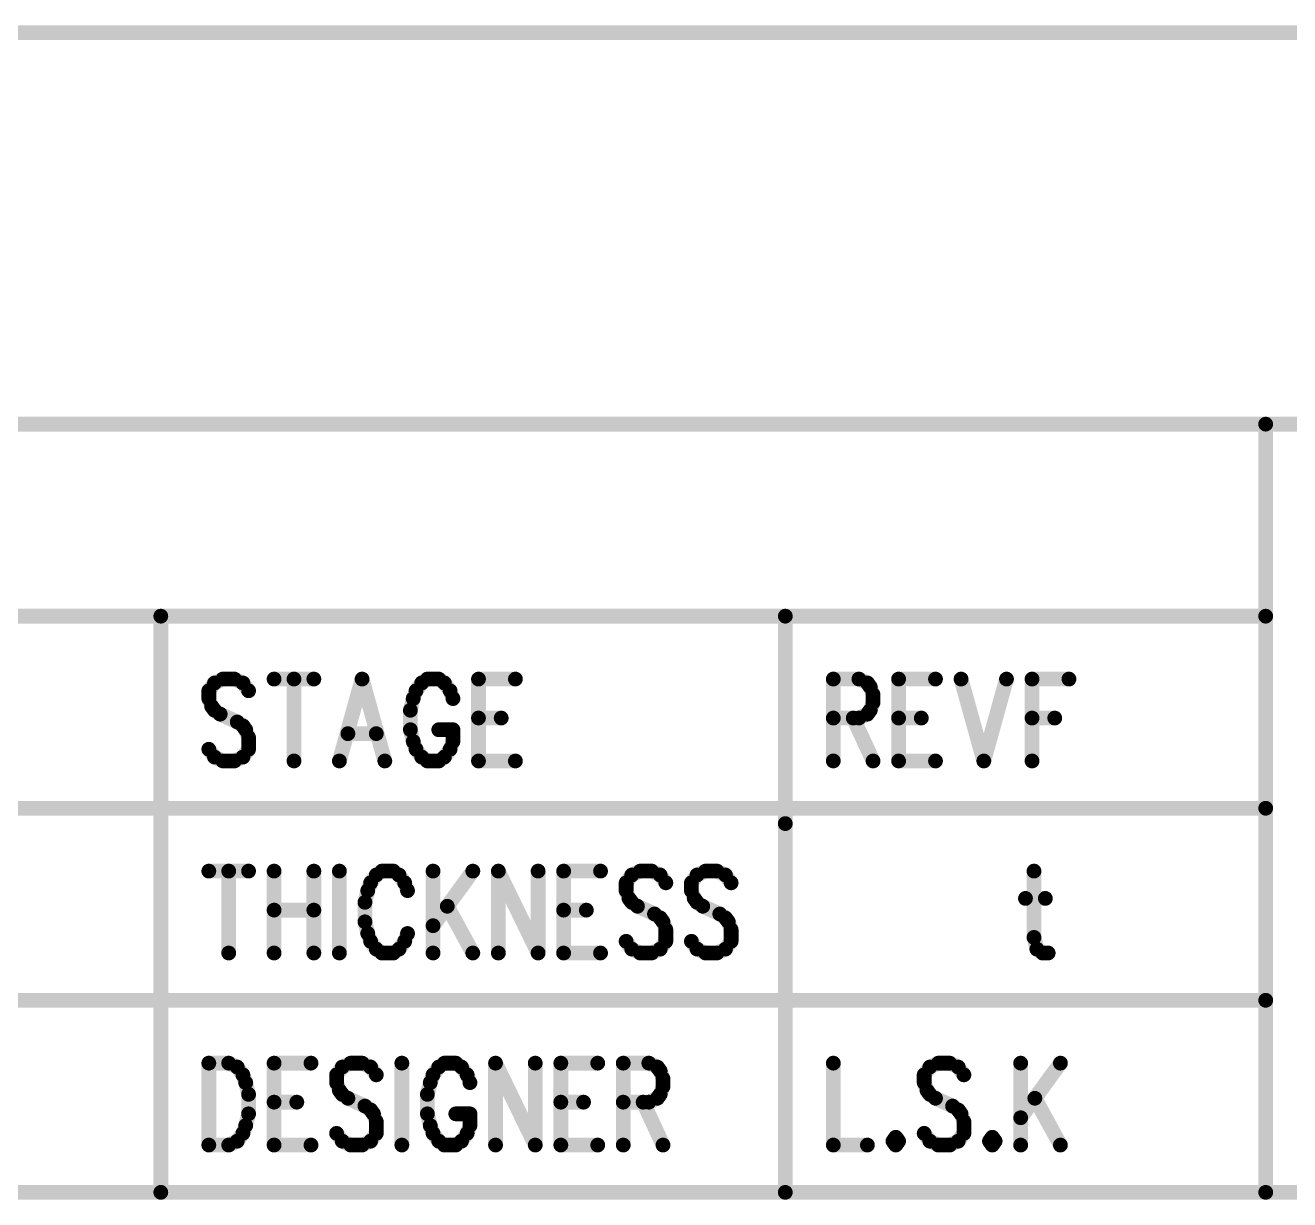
# Model space of a CAD drawing. Extents: x 100 to 147.9, y 92.1 to 144.1.
# Drawn here: x 112.08 to 120.64, y 92.1 to 100.05 of the extents above; entities that cross this region are included whole.
import ezdxf

# ---------------------------------------------------------------- set-up
doc = ezdxf.new("R2010")
doc.units = 0
doc.layers.get('0').update_dxf_attribs({"linetype": 'CONTINUOUS'})
doc.layers.add('MASK-TOP_PHO', color=10, linetype='CONTINUOUS')
doc.layers.add('SILK-TOP_PHO', color=9, linetype='CONTINUOUS')

# ---------------------------------------------------------------- blocks, each defined once
blk = doc.blocks.new('ROUND_1')
at = {"const_width": 0.050038}
blk.add_lwpolyline([(-0.025018, 0, 1), (0.025018, 0, 1)], format="xyb", close=True, dxfattribs=at)

msp = doc.modelspace()

# ---------------------------------------------------------------- linework, layer by layer
at = {"layer": 'MASK-TOP_PHO', "const_width": 0.100076}
for points in [[(100.000054, 100.000054), (143.999966, 100.000054)], [(127.625094, 97.350072), (100.32492, 97.350072)], [(120.474994, 97.350072), (120.474994, 92.14993)], [(120.474994, 96.0501), (100.000054, 96.0501)], [(113.000028, 96.0501), (113.000028, 92.14993)], [(117.225064, 96.0501), (117.225064, 94.645988)], [(113.363502, 95.59798), (113.324894, 95.545148)], [(113.420906, 95.624396), (113.363502, 95.59798)], [(113.497868, 95.624396), (113.420906, 95.624396)], [(113.555526, 95.59798), (113.497868, 95.624396)], [(113.59388, 95.545148), (113.555526, 95.59798)], [(113.7666, 95.624396), (114.035586, 95.624396)], [(113.90122, 95.624396), (113.90122, 95.069914)], [(114.361976, 95.624396), (114.208306, 95.069914)], [(114.361976, 95.624396), (114.515646, 95.069914)], [(114.765328, 95.59798), (114.726974, 95.545148)], [(114.803682, 95.624396), (114.765328, 95.59798)], [(114.880644, 95.624396), (114.803682, 95.624396)], [(114.918998, 95.59798), (114.880644, 95.624396)], [(114.957352, 95.545148), (114.918998, 95.59798)], [(115.149376, 95.624396), (115.149376, 95.069914)], [(115.149376, 95.624396), (115.399058, 95.624396)], [(117.54993, 95.624396), (117.54993, 95.069914)], [(117.54993, 95.624396), (117.722904, 95.624396)], [(117.722904, 95.624396), (117.780562, 95.59798)], [(117.780562, 95.59798), (117.799612, 95.571564)], [(117.991636, 95.624396), (117.991636, 95.069914)], [(117.991636, 95.624396), (118.241318, 95.624396)], [(118.414292, 95.624396), (118.567962, 95.069914)], [(118.721378, 95.624396), (118.567962, 95.069914)], [(118.894352, 95.624396), (118.894352, 95.069914)], [(118.894352, 95.624396), (119.144034, 95.624396)], [(113.324894, 95.545148), (113.324894, 95.492316)], [(114.726974, 95.545148), (114.70767, 95.492316)], [(114.976656, 95.492316), (114.957352, 95.545148)], [(117.799612, 95.571564), (117.818916, 95.518732)], [(117.818916, 95.518732), (117.818916, 95.4659)], [(113.324894, 95.492316), (113.344198, 95.439484)], [(113.344198, 95.439484), (113.363502, 95.413322)], [(114.70767, 95.492316), (114.68862, 95.413322)], [(117.818916, 95.4659), (117.799612, 95.413322)], [(113.363502, 95.413322), (113.401856, 95.386906)], [(113.401856, 95.386906), (113.517172, 95.334074)], [(113.517172, 95.334074), (113.555526, 95.307658)], [(114.68862, 95.413322), (114.68862, 95.281242)], [(115.149376, 95.36049), (115.303046, 95.36049)], [(117.722904, 95.36049), (117.54993, 95.36049)], [(117.68455, 95.36049), (117.818916, 95.069914)], [(117.780562, 95.386906), (117.722904, 95.36049)], [(117.799612, 95.413322), (117.780562, 95.386906)], [(117.991636, 95.36049), (118.145306, 95.36049)], [(118.894352, 95.36049), (119.048022, 95.36049)], [(113.555526, 95.307658), (113.574576, 95.281242)], [(113.574576, 95.281242), (113.59388, 95.22841)], [(114.265964, 95.254826), (114.457988, 95.254826)], [(114.68862, 95.281242), (114.70767, 95.201994)], [(114.880644, 95.281242), (114.976656, 95.281242)], [(114.976656, 95.201994), (114.976656, 95.281242)], [(113.59388, 95.22841), (113.59388, 95.149162)], [(114.70767, 95.201994), (114.726974, 95.149162)], [(114.957352, 95.149162), (114.976656, 95.201994)], [(113.363502, 95.09633), (113.324894, 95.149162)], [(113.420906, 95.069914), (113.363502, 95.09633)], [(113.555526, 95.09633), (113.497868, 95.069914)], [(113.59388, 95.149162), (113.555526, 95.09633)], [(114.726974, 95.149162), (114.765328, 95.09633)], [(114.765328, 95.09633), (114.803682, 95.069914)], [(114.880644, 95.069914), (114.918998, 95.09633)], [(114.918998, 95.09633), (114.957352, 95.149162)], [(113.497868, 95.069914), (113.420906, 95.069914)], [(114.803682, 95.069914), (114.880644, 95.069914)], [(115.149376, 95.069914), (115.399058, 95.069914)], [(117.991636, 95.069914), (118.241318, 95.069914)], [(120.474994, 94.749874), (100.000054, 94.749874)], [(117.225064, 94.645988), (117.225064, 92.14993)], [(113.324894, 94.324424), (113.59388, 94.324424)], [(113.459514, 94.324424), (113.459514, 93.769942)], [(113.7666, 94.324424), (113.7666, 93.769942)], [(114.035586, 94.324424), (114.035586, 93.769942)], [(114.208306, 94.324424), (114.208306, 93.769942)], [(114.496596, 94.324424), (114.457988, 94.298008)], [(114.573304, 94.324424), (114.496596, 94.324424)], [(114.611658, 94.298008), (114.573304, 94.324424)], [(114.842036, 94.324424), (114.842036, 93.769942)], [(115.111022, 94.324424), (114.842036, 93.954854)], [(115.283742, 94.324424), (115.283742, 93.769942)], [(115.283742, 94.324424), (115.552728, 93.769942)], [(115.552728, 94.324424), (115.552728, 93.769942)], [(115.725448, 94.324424), (115.725448, 93.769942)], [(115.725448, 94.324424), (115.97513, 94.324424)], [(116.244116, 94.324424), (116.186458, 94.298008)], [(116.320824, 94.324424), (116.244116, 94.324424)], [(116.378482, 94.298008), (116.320824, 94.324424)], [(116.685822, 94.324424), (116.628164, 94.298008)], [(116.76253, 94.324424), (116.685822, 94.324424)], [(116.820188, 94.298008), (116.76253, 94.324424)], [(118.90756, 94.324424), (118.90756, 93.875606)], [(114.419634, 94.245176), (114.40033, 94.192344)], [(114.457988, 94.298008), (114.419634, 94.245176)], [(114.650012, 94.245176), (114.611658, 94.298008)], [(114.669316, 94.192344), (114.650012, 94.245176)], [(116.186458, 94.298008), (116.148104, 94.245176)], [(116.148104, 94.245176), (116.148104, 94.192344)], [(116.416836, 94.245176), (116.378482, 94.298008)], [(116.628164, 94.298008), (116.58981, 94.245176)], [(116.58981, 94.245176), (116.58981, 94.192344)], [(116.858542, 94.245176), (116.820188, 94.298008)], [(114.40033, 94.192344), (114.38128, 94.113096)], [(116.148104, 94.192344), (116.167154, 94.139512)], [(116.167154, 94.139512), (116.186458, 94.113096)], [(116.58981, 94.192344), (116.60886, 94.139512)], [(116.60886, 94.139512), (116.628164, 94.113096)], [(118.849902, 94.139512), (118.984522, 94.139512)], [(113.7666, 94.060264), (114.035586, 94.060264)], [(114.38128, 94.113096), (114.38128, 93.98127)], [(114.938302, 94.08668), (115.111022, 93.769942)], [(115.725448, 94.060264), (115.879118, 94.060264)], [(116.186458, 94.113096), (116.224812, 94.08668)], [(116.224812, 94.08668), (116.340128, 94.034102)], [(116.628164, 94.113096), (116.666518, 94.08668)], [(116.666518, 94.08668), (116.781834, 94.034102)], [(114.38128, 93.98127), (114.40033, 93.902022)], [(116.340128, 94.034102), (116.378482, 94.007686)], [(116.378482, 94.007686), (116.397786, 93.98127)], [(116.397786, 93.98127), (116.416836, 93.928438)], [(116.781834, 94.034102), (116.820188, 94.007686)], [(116.820188, 94.007686), (116.839492, 93.98127)], [(116.839492, 93.98127), (116.858542, 93.928438)], [(114.40033, 93.902022), (114.419634, 93.84919)], [(114.650012, 93.84919), (114.669316, 93.902022)], [(116.416836, 93.928438), (116.416836, 93.84919)], [(116.858542, 93.928438), (116.858542, 93.84919)], [(118.90756, 93.875606), (118.926864, 93.796358)], [(114.419634, 93.84919), (114.457988, 93.796358)], [(114.457988, 93.796358), (114.496596, 93.769942)], [(114.573304, 93.769942), (114.611658, 93.796358)], [(114.611658, 93.796358), (114.650012, 93.84919)], [(116.186458, 93.796358), (116.148104, 93.84919)], [(116.244116, 93.769942), (116.186458, 93.796358)], [(116.378482, 93.796358), (116.320824, 93.769942)], [(116.416836, 93.84919), (116.378482, 93.796358)], [(116.628164, 93.796358), (116.58981, 93.84919)], [(116.685822, 93.769942), (116.628164, 93.796358)], [(116.820188, 93.796358), (116.76253, 93.769942)], [(116.858542, 93.84919), (116.820188, 93.796358)], [(118.926864, 93.796358), (118.965218, 93.769942)], [(114.496596, 93.769942), (114.573304, 93.769942)], [(115.725448, 93.769942), (115.97513, 93.769942)], [(116.320824, 93.769942), (116.244116, 93.769942)], [(116.76253, 93.769942), (116.685822, 93.769942)], [(118.965218, 93.769942), (119.003572, 93.769942)], [(120.474994, 93.449902), (100.000054, 93.449902)], [(113.324894, 93.024452), (113.324894, 92.46997)], [(113.324894, 93.024452), (113.459514, 93.024452)], [(113.459514, 93.024452), (113.517172, 92.998036)], [(113.7666, 93.024452), (113.7666, 92.46997)], [(113.7666, 93.024452), (114.016282, 93.024452)], [(114.285268, 93.024452), (114.22761, 92.998036)], [(114.361976, 93.024452), (114.285268, 93.024452)], [(114.419634, 92.998036), (114.361976, 93.024452)], [(114.630962, 93.024452), (114.630962, 92.46997)], [(114.918998, 93.024452), (114.880644, 92.998036)], [(114.995706, 93.024452), (114.918998, 93.024452)], [(115.034314, 92.998036), (114.995706, 93.024452)], [(115.264692, 93.024452), (115.264692, 92.46997)], [(115.264692, 93.024452), (115.533424, 92.46997)], [(115.533424, 93.024452), (115.533424, 92.46997)], [(115.706398, 93.024452), (115.706398, 92.46997)], [(115.706398, 93.024452), (115.95608, 93.024452)], [(116.1288, 93.024452), (116.1288, 92.46997)], [(116.1288, 93.024452), (116.301774, 93.024452)], [(116.301774, 93.024452), (116.359432, 92.998036)], [(117.54993, 93.024452), (117.54993, 92.46997)], [(118.260622, 93.024452), (118.202964, 92.998036)], [(118.33733, 93.024452), (118.260622, 93.024452)], [(118.394988, 92.998036), (118.33733, 93.024452)], [(118.81739, 93.024452), (118.81739, 92.46997)], [(119.086376, 93.024452), (118.81739, 92.654882)], [(113.517172, 92.998036), (113.555526, 92.945204)], [(113.555526, 92.945204), (113.574576, 92.892372)], [(114.22761, 92.998036), (114.189256, 92.945204)], [(114.189256, 92.945204), (114.189256, 92.892372)], [(114.457988, 92.945204), (114.419634, 92.998036)], [(114.842036, 92.945204), (114.822986, 92.892372)], [(114.880644, 92.998036), (114.842036, 92.945204)], [(115.072668, 92.945204), (115.034314, 92.998036)], [(115.091718, 92.892372), (115.072668, 92.945204)], [(116.359432, 92.998036), (116.378482, 92.97162)], [(116.378482, 92.97162), (116.397786, 92.918788)], [(118.202964, 92.998036), (118.16461, 92.945204)], [(118.16461, 92.945204), (118.16461, 92.892372)], [(118.433342, 92.945204), (118.394988, 92.998036)], [(113.574576, 92.892372), (113.59388, 92.813124)], [(114.189256, 92.892372), (114.208306, 92.83954)], [(114.822986, 92.892372), (114.803682, 92.813124)], [(116.397786, 92.865956), (116.378482, 92.813124)], [(116.397786, 92.918788), (116.397786, 92.865956)], [(118.16461, 92.892372), (118.18366, 92.83954)], [(113.59388, 92.813124), (113.59388, 92.681298)], [(114.208306, 92.83954), (114.22761, 92.813124)], [(114.22761, 92.813124), (114.265964, 92.786708)], [(114.265964, 92.786708), (114.38128, 92.733876)], [(114.803682, 92.813124), (114.803682, 92.681298)], [(116.359432, 92.786708), (116.301774, 92.760292)], [(116.378482, 92.813124), (116.359432, 92.786708)], [(118.18366, 92.83954), (118.202964, 92.813124)], [(118.202964, 92.813124), (118.241318, 92.786708)], [(118.241318, 92.786708), (118.356634, 92.733876)], [(118.913402, 92.786708), (119.086376, 92.46997)], [(113.59388, 92.681298), (113.574576, 92.60205)], [(113.7666, 92.760292), (113.92027, 92.760292)], [(114.38128, 92.733876), (114.419634, 92.70746)], [(114.419634, 92.70746), (114.438938, 92.681298)], [(114.438938, 92.681298), (114.457988, 92.628466)], [(114.803682, 92.681298), (114.822986, 92.60205)], [(114.995706, 92.681298), (115.091718, 92.681298)], [(115.091718, 92.60205), (115.091718, 92.681298)], [(115.706398, 92.760292), (115.860068, 92.760292)], [(116.301774, 92.760292), (116.1288, 92.760292)], [(116.26342, 92.760292), (116.397786, 92.46997)], [(118.356634, 92.733876), (118.394988, 92.70746)], [(118.394988, 92.70746), (118.414292, 92.681298)], [(118.414292, 92.681298), (118.433342, 92.628466)], [(113.574576, 92.60205), (113.555526, 92.549218)], [(114.457988, 92.628466), (114.457988, 92.549218)], [(114.822986, 92.60205), (114.842036, 92.549218)], [(115.072668, 92.549218), (115.091718, 92.60205)], [(118.433342, 92.628466), (118.433342, 92.549218)], [(113.555526, 92.549218), (113.517172, 92.496386)], [(114.22761, 92.496386), (114.189256, 92.549218)], [(114.457988, 92.549218), (114.419634, 92.496386)], [(114.842036, 92.549218), (114.880644, 92.496386)], [(115.034314, 92.496386), (115.072668, 92.549218)], [(117.972586, 92.522802), (117.953282, 92.496386)], [(117.991636, 92.496386), (117.972586, 92.522802)], [(118.202964, 92.496386), (118.16461, 92.549218)], [(118.433342, 92.549218), (118.394988, 92.496386)], [(118.625366, 92.522802), (118.606316, 92.496386)], [(118.64467, 92.496386), (118.625366, 92.522802)], [(113.459514, 92.46997), (113.324894, 92.46997)], [(113.517172, 92.496386), (113.459514, 92.46997)], [(113.7666, 92.46997), (114.016282, 92.46997)], [(114.285268, 92.46997), (114.22761, 92.496386)], [(114.361976, 92.46997), (114.285268, 92.46997)], [(114.419634, 92.496386), (114.361976, 92.46997)], [(114.880644, 92.496386), (114.918998, 92.46997)], [(114.918998, 92.46997), (114.995706, 92.46997)], [(114.995706, 92.46997), (115.034314, 92.496386)], [(115.706398, 92.46997), (115.95608, 92.46997)], [(117.54993, 92.46997), (117.780562, 92.46997)], [(117.953282, 92.496386), (117.972586, 92.46997)], [(117.972586, 92.46997), (117.991636, 92.496386)], [(118.260622, 92.46997), (118.202964, 92.496386)], [(118.33733, 92.46997), (118.260622, 92.46997)], [(118.394988, 92.496386), (118.33733, 92.46997)], [(118.606316, 92.496386), (118.625366, 92.46997)], [(118.625366, 92.46997), (118.64467, 92.496386)], [(100.32492, 92.14993), (127.625094, 92.14993)]]:
    msp.add_lwpolyline(points, dxfattribs=at)
at = {"layer": 'SILK-TOP_PHO', "const_width": 0.100076}
for points in [[(100.000054, 100.000054), (143.999966, 100.000054)], [(127.625094, 97.350072), (100.32492, 97.350072)], [(120.474994, 97.350072), (120.474994, 92.14993)], [(120.474994, 96.0501), (100.000054, 96.0501)], [(113.000028, 96.0501), (113.000028, 92.14993)], [(117.225064, 96.0501), (117.225064, 94.645988)], [(113.363502, 95.59798), (113.324894, 95.545148)], [(113.420906, 95.624396), (113.363502, 95.59798)], [(113.497868, 95.624396), (113.420906, 95.624396)], [(113.555526, 95.59798), (113.497868, 95.624396)], [(113.59388, 95.545148), (113.555526, 95.59798)], [(113.7666, 95.624396), (114.035586, 95.624396)], [(113.90122, 95.624396), (113.90122, 95.069914)], [(114.361976, 95.624396), (114.208306, 95.069914)], [(114.361976, 95.624396), (114.515646, 95.069914)], [(114.765328, 95.59798), (114.726974, 95.545148)], [(114.803682, 95.624396), (114.765328, 95.59798)], [(114.880644, 95.624396), (114.803682, 95.624396)], [(114.918998, 95.59798), (114.880644, 95.624396)], [(114.957352, 95.545148), (114.918998, 95.59798)], [(115.149376, 95.624396), (115.149376, 95.069914)], [(115.149376, 95.624396), (115.399058, 95.624396)], [(117.54993, 95.624396), (117.54993, 95.069914)], [(117.54993, 95.624396), (117.722904, 95.624396)], [(117.722904, 95.624396), (117.780562, 95.59798)], [(117.780562, 95.59798), (117.799612, 95.571564)], [(117.991636, 95.624396), (117.991636, 95.069914)], [(117.991636, 95.624396), (118.241318, 95.624396)], [(118.414292, 95.624396), (118.567962, 95.069914)], [(118.721378, 95.624396), (118.567962, 95.069914)], [(118.894352, 95.624396), (118.894352, 95.069914)], [(118.894352, 95.624396), (119.144034, 95.624396)], [(113.324894, 95.545148), (113.324894, 95.492316)], [(114.726974, 95.545148), (114.70767, 95.492316)], [(114.976656, 95.492316), (114.957352, 95.545148)], [(117.799612, 95.571564), (117.818916, 95.518732)], [(117.818916, 95.518732), (117.818916, 95.4659)], [(113.324894, 95.492316), (113.344198, 95.439484)], [(113.344198, 95.439484), (113.363502, 95.413322)], [(114.70767, 95.492316), (114.68862, 95.413322)], [(117.818916, 95.4659), (117.799612, 95.413322)], [(113.363502, 95.413322), (113.401856, 95.386906)], [(113.401856, 95.386906), (113.517172, 95.334074)], [(113.517172, 95.334074), (113.555526, 95.307658)], [(114.68862, 95.413322), (114.68862, 95.281242)], [(115.149376, 95.36049), (115.303046, 95.36049)], [(117.722904, 95.36049), (117.54993, 95.36049)], [(117.68455, 95.36049), (117.818916, 95.069914)], [(117.780562, 95.386906), (117.722904, 95.36049)], [(117.799612, 95.413322), (117.780562, 95.386906)], [(117.991636, 95.36049), (118.145306, 95.36049)], [(118.894352, 95.36049), (119.048022, 95.36049)], [(113.555526, 95.307658), (113.574576, 95.281242)], [(113.574576, 95.281242), (113.59388, 95.22841)], [(114.265964, 95.254826), (114.457988, 95.254826)], [(114.68862, 95.281242), (114.70767, 95.201994)], [(114.880644, 95.281242), (114.976656, 95.281242)], [(114.976656, 95.201994), (114.976656, 95.281242)], [(113.59388, 95.22841), (113.59388, 95.149162)], [(114.70767, 95.201994), (114.726974, 95.149162)], [(114.957352, 95.149162), (114.976656, 95.201994)], [(113.363502, 95.09633), (113.324894, 95.149162)], [(113.420906, 95.069914), (113.363502, 95.09633)], [(113.555526, 95.09633), (113.497868, 95.069914)], [(113.59388, 95.149162), (113.555526, 95.09633)], [(114.726974, 95.149162), (114.765328, 95.09633)], [(114.765328, 95.09633), (114.803682, 95.069914)], [(114.880644, 95.069914), (114.918998, 95.09633)], [(114.918998, 95.09633), (114.957352, 95.149162)], [(113.497868, 95.069914), (113.420906, 95.069914)], [(114.803682, 95.069914), (114.880644, 95.069914)], [(115.149376, 95.069914), (115.399058, 95.069914)], [(117.991636, 95.069914), (118.241318, 95.069914)], [(120.474994, 94.749874), (100.000054, 94.749874)], [(117.225064, 94.645988), (117.225064, 92.14993)], [(113.324894, 94.324424), (113.59388, 94.324424)], [(113.459514, 94.324424), (113.459514, 93.769942)], [(113.7666, 94.324424), (113.7666, 93.769942)], [(114.035586, 94.324424), (114.035586, 93.769942)], [(114.208306, 94.324424), (114.208306, 93.769942)], [(114.496596, 94.324424), (114.457988, 94.298008)], [(114.573304, 94.324424), (114.496596, 94.324424)], [(114.611658, 94.298008), (114.573304, 94.324424)], [(114.842036, 94.324424), (114.842036, 93.769942)], [(115.111022, 94.324424), (114.842036, 93.954854)], [(115.283742, 94.324424), (115.283742, 93.769942)], [(115.283742, 94.324424), (115.552728, 93.769942)], [(115.552728, 94.324424), (115.552728, 93.769942)], [(115.725448, 94.324424), (115.725448, 93.769942)], [(115.725448, 94.324424), (115.97513, 94.324424)], [(116.244116, 94.324424), (116.186458, 94.298008)], [(116.320824, 94.324424), (116.244116, 94.324424)], [(116.378482, 94.298008), (116.320824, 94.324424)], [(116.685822, 94.324424), (116.628164, 94.298008)], [(116.76253, 94.324424), (116.685822, 94.324424)], [(116.820188, 94.298008), (116.76253, 94.324424)], [(118.90756, 94.324424), (118.90756, 93.875606)], [(114.419634, 94.245176), (114.40033, 94.192344)], [(114.457988, 94.298008), (114.419634, 94.245176)], [(114.650012, 94.245176), (114.611658, 94.298008)], [(114.669316, 94.192344), (114.650012, 94.245176)], [(116.186458, 94.298008), (116.148104, 94.245176)], [(116.148104, 94.245176), (116.148104, 94.192344)], [(116.416836, 94.245176), (116.378482, 94.298008)], [(116.628164, 94.298008), (116.58981, 94.245176)], [(116.58981, 94.245176), (116.58981, 94.192344)], [(116.858542, 94.245176), (116.820188, 94.298008)], [(114.40033, 94.192344), (114.38128, 94.113096)], [(116.148104, 94.192344), (116.167154, 94.139512)], [(116.167154, 94.139512), (116.186458, 94.113096)], [(116.58981, 94.192344), (116.60886, 94.139512)], [(116.60886, 94.139512), (116.628164, 94.113096)], [(118.849902, 94.139512), (118.984522, 94.139512)], [(113.7666, 94.060264), (114.035586, 94.060264)], [(114.38128, 94.113096), (114.38128, 93.98127)], [(114.938302, 94.08668), (115.111022, 93.769942)], [(115.725448, 94.060264), (115.879118, 94.060264)], [(116.186458, 94.113096), (116.224812, 94.08668)], [(116.224812, 94.08668), (116.340128, 94.034102)], [(116.628164, 94.113096), (116.666518, 94.08668)], [(116.666518, 94.08668), (116.781834, 94.034102)], [(114.38128, 93.98127), (114.40033, 93.902022)], [(116.340128, 94.034102), (116.378482, 94.007686)], [(116.378482, 94.007686), (116.397786, 93.98127)], [(116.397786, 93.98127), (116.416836, 93.928438)], [(116.781834, 94.034102), (116.820188, 94.007686)], [(116.820188, 94.007686), (116.839492, 93.98127)], [(116.839492, 93.98127), (116.858542, 93.928438)], [(114.40033, 93.902022), (114.419634, 93.84919)], [(114.650012, 93.84919), (114.669316, 93.902022)], [(116.416836, 93.928438), (116.416836, 93.84919)], [(116.858542, 93.928438), (116.858542, 93.84919)], [(118.90756, 93.875606), (118.926864, 93.796358)], [(114.419634, 93.84919), (114.457988, 93.796358)], [(114.457988, 93.796358), (114.496596, 93.769942)], [(114.573304, 93.769942), (114.611658, 93.796358)], [(114.611658, 93.796358), (114.650012, 93.84919)], [(116.186458, 93.796358), (116.148104, 93.84919)], [(116.244116, 93.769942), (116.186458, 93.796358)], [(116.378482, 93.796358), (116.320824, 93.769942)], [(116.416836, 93.84919), (116.378482, 93.796358)], [(116.628164, 93.796358), (116.58981, 93.84919)], [(116.685822, 93.769942), (116.628164, 93.796358)], [(116.820188, 93.796358), (116.76253, 93.769942)], [(116.858542, 93.84919), (116.820188, 93.796358)], [(118.926864, 93.796358), (118.965218, 93.769942)], [(114.496596, 93.769942), (114.573304, 93.769942)], [(115.725448, 93.769942), (115.97513, 93.769942)], [(116.320824, 93.769942), (116.244116, 93.769942)], [(116.76253, 93.769942), (116.685822, 93.769942)], [(118.965218, 93.769942), (119.003572, 93.769942)], [(120.474994, 93.449902), (100.000054, 93.449902)], [(113.324894, 93.024452), (113.324894, 92.46997)], [(113.324894, 93.024452), (113.459514, 93.024452)], [(113.459514, 93.024452), (113.517172, 92.998036)], [(113.7666, 93.024452), (113.7666, 92.46997)], [(113.7666, 93.024452), (114.016282, 93.024452)], [(114.285268, 93.024452), (114.22761, 92.998036)], [(114.361976, 93.024452), (114.285268, 93.024452)], [(114.419634, 92.998036), (114.361976, 93.024452)], [(114.630962, 93.024452), (114.630962, 92.46997)], [(114.918998, 93.024452), (114.880644, 92.998036)], [(114.995706, 93.024452), (114.918998, 93.024452)], [(115.034314, 92.998036), (114.995706, 93.024452)], [(115.264692, 93.024452), (115.264692, 92.46997)], [(115.264692, 93.024452), (115.533424, 92.46997)], [(115.533424, 93.024452), (115.533424, 92.46997)], [(115.706398, 93.024452), (115.706398, 92.46997)], [(115.706398, 93.024452), (115.95608, 93.024452)], [(116.1288, 93.024452), (116.1288, 92.46997)], [(116.1288, 93.024452), (116.301774, 93.024452)], [(116.301774, 93.024452), (116.359432, 92.998036)], [(117.54993, 93.024452), (117.54993, 92.46997)], [(118.260622, 93.024452), (118.202964, 92.998036)], [(118.33733, 93.024452), (118.260622, 93.024452)], [(118.394988, 92.998036), (118.33733, 93.024452)], [(118.81739, 93.024452), (118.81739, 92.46997)], [(119.086376, 93.024452), (118.81739, 92.654882)], [(113.517172, 92.998036), (113.555526, 92.945204)], [(113.555526, 92.945204), (113.574576, 92.892372)], [(114.22761, 92.998036), (114.189256, 92.945204)], [(114.189256, 92.945204), (114.189256, 92.892372)], [(114.457988, 92.945204), (114.419634, 92.998036)], [(114.842036, 92.945204), (114.822986, 92.892372)], [(114.880644, 92.998036), (114.842036, 92.945204)], [(115.072668, 92.945204), (115.034314, 92.998036)], [(115.091718, 92.892372), (115.072668, 92.945204)], [(116.359432, 92.998036), (116.378482, 92.97162)], [(116.378482, 92.97162), (116.397786, 92.918788)], [(118.202964, 92.998036), (118.16461, 92.945204)], [(118.16461, 92.945204), (118.16461, 92.892372)], [(118.433342, 92.945204), (118.394988, 92.998036)], [(113.574576, 92.892372), (113.59388, 92.813124)], [(114.189256, 92.892372), (114.208306, 92.83954)], [(114.822986, 92.892372), (114.803682, 92.813124)], [(116.397786, 92.865956), (116.378482, 92.813124)], [(116.397786, 92.918788), (116.397786, 92.865956)], [(118.16461, 92.892372), (118.18366, 92.83954)], [(113.59388, 92.813124), (113.59388, 92.681298)], [(114.208306, 92.83954), (114.22761, 92.813124)], [(114.22761, 92.813124), (114.265964, 92.786708)], [(114.265964, 92.786708), (114.38128, 92.733876)], [(114.803682, 92.813124), (114.803682, 92.681298)], [(116.359432, 92.786708), (116.301774, 92.760292)], [(116.378482, 92.813124), (116.359432, 92.786708)], [(118.18366, 92.83954), (118.202964, 92.813124)], [(118.202964, 92.813124), (118.241318, 92.786708)], [(118.241318, 92.786708), (118.356634, 92.733876)], [(118.913402, 92.786708), (119.086376, 92.46997)], [(113.59388, 92.681298), (113.574576, 92.60205)], [(113.7666, 92.760292), (113.92027, 92.760292)], [(114.38128, 92.733876), (114.419634, 92.70746)], [(114.419634, 92.70746), (114.438938, 92.681298)], [(114.438938, 92.681298), (114.457988, 92.628466)], [(114.803682, 92.681298), (114.822986, 92.60205)], [(114.995706, 92.681298), (115.091718, 92.681298)], [(115.091718, 92.60205), (115.091718, 92.681298)], [(115.706398, 92.760292), (115.860068, 92.760292)], [(116.301774, 92.760292), (116.1288, 92.760292)], [(116.26342, 92.760292), (116.397786, 92.46997)], [(118.356634, 92.733876), (118.394988, 92.70746)], [(118.394988, 92.70746), (118.414292, 92.681298)], [(118.414292, 92.681298), (118.433342, 92.628466)], [(113.574576, 92.60205), (113.555526, 92.549218)], [(114.457988, 92.628466), (114.457988, 92.549218)], [(114.822986, 92.60205), (114.842036, 92.549218)], [(115.072668, 92.549218), (115.091718, 92.60205)], [(118.433342, 92.628466), (118.433342, 92.549218)], [(113.555526, 92.549218), (113.517172, 92.496386)], [(114.22761, 92.496386), (114.189256, 92.549218)], [(114.457988, 92.549218), (114.419634, 92.496386)], [(114.842036, 92.549218), (114.880644, 92.496386)], [(115.034314, 92.496386), (115.072668, 92.549218)], [(117.972586, 92.522802), (117.953282, 92.496386)], [(117.991636, 92.496386), (117.972586, 92.522802)], [(118.202964, 92.496386), (118.16461, 92.549218)], [(118.433342, 92.549218), (118.394988, 92.496386)], [(118.625366, 92.522802), (118.606316, 92.496386)], [(118.64467, 92.496386), (118.625366, 92.522802)], [(113.459514, 92.46997), (113.324894, 92.46997)], [(113.517172, 92.496386), (113.459514, 92.46997)], [(113.7666, 92.46997), (114.016282, 92.46997)], [(114.285268, 92.46997), (114.22761, 92.496386)], [(114.361976, 92.46997), (114.285268, 92.46997)], [(114.419634, 92.496386), (114.361976, 92.46997)], [(114.880644, 92.496386), (114.918998, 92.46997)], [(114.918998, 92.46997), (114.995706, 92.46997)], [(114.995706, 92.46997), (115.034314, 92.496386)], [(115.706398, 92.46997), (115.95608, 92.46997)], [(117.54993, 92.46997), (117.780562, 92.46997)], [(117.953282, 92.496386), (117.972586, 92.46997)], [(117.972586, 92.46997), (117.991636, 92.496386)], [(118.260622, 92.46997), (118.202964, 92.496386)], [(118.33733, 92.46997), (118.260622, 92.46997)], [(118.394988, 92.496386), (118.33733, 92.46997)], [(118.606316, 92.496386), (118.625366, 92.46997)], [(118.625366, 92.46997), (118.64467, 92.496386)], [(100.32492, 92.14993), (127.625094, 92.14993)]]:
    msp.add_lwpolyline(points, dxfattribs=at)

# ---------------------------------------------------------------- block references
at = {"layer": 'MASK-TOP_PHO'}
for p in [(120.474994, 97.350072), (113.000028, 96.0501), (117.225064, 96.0501), (120.474994, 96.0501), (113.363502, 95.59798), (113.420906, 95.624396), (113.497868, 95.624396), (113.555526, 95.59798), (113.7666, 95.624396), (113.90122, 95.624396), (114.035586, 95.624396), (114.361976, 95.624396), (114.361976, 95.624396), (114.765328, 95.59798), (114.803682, 95.624396), (114.880644, 95.624396), (114.918998, 95.59798), (115.149376, 95.624396), (115.149376, 95.624396), (115.399058, 95.624396), (117.54993, 95.624396), (117.54993, 95.624396), (117.722904, 95.624396), (117.780562, 95.59798), (117.991636, 95.624396), (117.991636, 95.624396), (118.241318, 95.624396), (118.414292, 95.624396), (118.721378, 95.624396), (118.894352, 95.624396), (118.894352, 95.624396), (119.144034, 95.624396), (113.324894, 95.545148), (113.59388, 95.545148), (114.726974, 95.545148), (114.957352, 95.545148), (117.799612, 95.571564), (117.818916, 95.518732), (113.324894, 95.492316), (113.344198, 95.439484), (114.70767, 95.492316), (114.976656, 95.492316), (117.818916, 95.4659), (113.363502, 95.413322), (113.401856, 95.386906), (113.517172, 95.334074), (113.517172, 95.334074), (114.68862, 95.413322), (115.149376, 95.36049), (115.303046, 95.36049), (117.54993, 95.36049), (117.68455, 95.36049), (117.722904, 95.36049), (117.780562, 95.386906), (117.799612, 95.413322), (117.991636, 95.36049), (118.145306, 95.36049), (118.894352, 95.36049), (119.048022, 95.36049), (113.555526, 95.307658), (113.574576, 95.281242), (114.265964, 95.254826), (114.457988, 95.254826), (114.68862, 95.281242), (114.880644, 95.281242), (114.976656, 95.281242), (114.976656, 95.281242), (113.59388, 95.22841), (114.70767, 95.201994), (114.976656, 95.201994), (113.324894, 95.149162), (113.363502, 95.09633), (113.555526, 95.09633), (113.59388, 95.149162), (114.726974, 95.149162), (114.765328, 95.09633), (114.918998, 95.09633), (114.957352, 95.149162), (113.420906, 95.069914), (113.497868, 95.069914), (113.90122, 95.069914), (114.208306, 95.069914), (114.515646, 95.069914), (114.803682, 95.069914), (114.880644, 95.069914), (115.149376, 95.069914), (115.149376, 95.069914), (115.399058, 95.069914), (117.54993, 95.069914), (117.818916, 95.069914), (117.991636, 95.069914), (117.991636, 95.069914), (118.241318, 95.069914), (118.567962, 95.069914), (118.567962, 95.069914), (118.894352, 95.069914), (120.474994, 94.749874), (117.225064, 94.645988), (117.225064, 94.645988), (113.324894, 94.324424), (113.459514, 94.324424), (113.59388, 94.324424), (113.7666, 94.324424), (114.035586, 94.324424), (114.208306, 94.324424), (114.496596, 94.324424), (114.573304, 94.324424), (114.842036, 94.324424), (115.111022, 94.324424), (115.283742, 94.324424), (115.283742, 94.324424), (115.552728, 94.324424), (115.725448, 94.324424), (115.725448, 94.324424), (115.97513, 94.324424), (116.244116, 94.324424), (116.320824, 94.324424), (116.685822, 94.324424), (116.76253, 94.324424), (118.90756, 94.324424), (114.419634, 94.245176), (114.457988, 94.298008), (114.611658, 94.298008), (114.650012, 94.245176), (116.148104, 94.245176), (116.186458, 94.298008), (116.378482, 94.298008), (116.416836, 94.245176), (116.58981, 94.245176), (116.628164, 94.298008), (116.820188, 94.298008), (116.858542, 94.245176), (114.40033, 94.192344), (114.669316, 94.192344), (116.148104, 94.192344), (116.167154, 94.139512), (116.58981, 94.192344), (116.60886, 94.139512), (118.849902, 94.139512), (118.984522, 94.139512), (113.7666, 94.060264), (114.035586, 94.060264), (114.38128, 94.113096), (114.938302, 94.08668), (115.725448, 94.060264), (115.879118, 94.060264), (116.186458, 94.113096), (116.224812, 94.08668), (116.628164, 94.113096), (116.666518, 94.08668), (114.38128, 93.98127), (116.340128, 94.034102), (116.378482, 94.007686), (116.397786, 93.98127), (116.781834, 94.034102), (116.820188, 94.007686), (116.839492, 93.98127), (114.40033, 93.902022), (114.669316, 93.902022), (114.842036, 93.954854), (116.416836, 93.928438), (116.858542, 93.928438), (118.90756, 93.875606), (114.419634, 93.84919), (114.457988, 93.796358), (114.611658, 93.796358), (114.650012, 93.84919), (116.148104, 93.84919), (116.186458, 93.796358), (116.378482, 93.796358), (116.416836, 93.84919), (116.58981, 93.84919), (116.628164, 93.796358), (116.820188, 93.796358), (116.858542, 93.84919), (118.926864, 93.796358), (113.459514, 93.769942), (113.7666, 93.769942), (114.035586, 93.769942), (114.208306, 93.769942), (114.496596, 93.769942), (114.573304, 93.769942), (114.842036, 93.769942), (115.111022, 93.769942), (115.283742, 93.769942), (115.552728, 93.769942), (115.552728, 93.769942), (115.725448, 93.769942), (115.725448, 93.769942), (115.97513, 93.769942), (116.244116, 93.769942), (116.320824, 93.769942), (116.685822, 93.769942), (116.76253, 93.769942), (118.965218, 93.769942), (119.003572, 93.769942), (120.474994, 93.449902), (113.324894, 93.024452), (113.324894, 93.024452), (113.459514, 93.024452), (113.7666, 93.024452), (113.7666, 93.024452), (114.016282, 93.024452), (114.285268, 93.024452), (114.361976, 93.024452), (114.630962, 93.024452), (114.918998, 93.024452), (114.995706, 93.024452), (115.264692, 93.024452), (115.264692, 93.024452), (115.533424, 93.024452), (115.706398, 93.024452), (115.706398, 93.024452), (115.95608, 93.024452), (116.1288, 93.024452), (116.1288, 93.024452), (116.301774, 93.024452), (117.54993, 93.024452), (118.260622, 93.024452), (118.33733, 93.024452), (118.81739, 93.024452), (119.086376, 93.024452), (113.517172, 92.998036), (113.517172, 92.998036), (113.555526, 92.945204), (114.189256, 92.945204), (114.22761, 92.998036), (114.419634, 92.998036), (114.457988, 92.945204), (114.842036, 92.945204), (114.880644, 92.998036), (115.034314, 92.998036), (115.072668, 92.945204), (116.359432, 92.998036), (116.378482, 92.97162), (118.16461, 92.945204), (118.202964, 92.998036), (118.394988, 92.998036), (118.433342, 92.945204), (113.574576, 92.892372), (114.189256, 92.892372), (114.822986, 92.892372), (115.091718, 92.892372), (116.397786, 92.918788), (116.397786, 92.865956), (118.16461, 92.892372), (113.59388, 92.813124), (114.208306, 92.83954), (114.22761, 92.813124), (114.265964, 92.786708), (114.803682, 92.813124), (116.359432, 92.786708), (116.378482, 92.813124), (118.18366, 92.83954), (118.202964, 92.813124), (118.241318, 92.786708), (118.913402, 92.786708), (113.59388, 92.681298), (113.7666, 92.760292), (113.92027, 92.760292), (114.38128, 92.733876), (114.419634, 92.70746), (114.438938, 92.681298), (114.803682, 92.681298), (114.995706, 92.681298), (115.091718, 92.681298), (115.091718, 92.681298), (115.706398, 92.760292), (115.860068, 92.760292), (116.1288, 92.760292), (116.26342, 92.760292), (116.301774, 92.760292), (118.356634, 92.733876), (118.394988, 92.70746), (118.414292, 92.681298), (113.574576, 92.60205), (114.457988, 92.628466), (114.822986, 92.60205), (115.091718, 92.60205), (118.433342, 92.628466), (118.81739, 92.654882), (113.555526, 92.549218), (114.189256, 92.549218), (114.457988, 92.549218), (114.842036, 92.549218), (115.072668, 92.549218), (117.972586, 92.522802), (117.972586, 92.522802), (118.16461, 92.549218), (118.433342, 92.549218), (118.625366, 92.522802), (118.625366, 92.522802), (113.324894, 92.46997), (113.324894, 92.46997), (113.459514, 92.46997), (113.517172, 92.496386), (113.517172, 92.496386), (113.7666, 92.46997), (113.7666, 92.46997), (114.016282, 92.46997), (114.22761, 92.496386), (114.285268, 92.46997), (114.361976, 92.46997), (114.419634, 92.496386), (114.630962, 92.46997), (114.880644, 92.496386), (114.918998, 92.46997), (114.995706, 92.46997), (115.034314, 92.496386), (115.264692, 92.46997), (115.533424, 92.46997), (115.533424, 92.46997), (115.706398, 92.46997), (115.706398, 92.46997), (115.95608, 92.46997), (116.1288, 92.46997), (116.397786, 92.46997), (117.54993, 92.46997), (117.780562, 92.46997), (117.953282, 92.496386), (117.972586, 92.46997), (117.991636, 92.496386), (118.202964, 92.496386), (118.260622, 92.46997), (118.33733, 92.46997), (118.394988, 92.496386), (118.606316, 92.496386), (118.625366, 92.46997), (118.64467, 92.496386), (118.81739, 92.46997), (119.086376, 92.46997), (113.000028, 92.14993), (117.225064, 92.14993), (120.474994, 92.14993)]:
    msp.add_blockref('ROUND_1', p, dxfattribs=at)
at = {"layer": 'SILK-TOP_PHO'}
for p in [(120.474994, 97.350072), (113.000028, 96.0501), (117.225064, 96.0501), (120.474994, 96.0501), (113.363502, 95.59798), (113.420906, 95.624396), (113.497868, 95.624396), (113.555526, 95.59798), (113.7666, 95.624396), (113.90122, 95.624396), (114.035586, 95.624396), (114.361976, 95.624396), (114.361976, 95.624396), (114.765328, 95.59798), (114.803682, 95.624396), (114.880644, 95.624396), (114.918998, 95.59798), (115.149376, 95.624396), (115.149376, 95.624396), (115.399058, 95.624396), (117.54993, 95.624396), (117.54993, 95.624396), (117.722904, 95.624396), (117.780562, 95.59798), (117.991636, 95.624396), (117.991636, 95.624396), (118.241318, 95.624396), (118.414292, 95.624396), (118.721378, 95.624396), (118.894352, 95.624396), (118.894352, 95.624396), (119.144034, 95.624396), (113.324894, 95.545148), (113.59388, 95.545148), (114.726974, 95.545148), (114.957352, 95.545148), (117.799612, 95.571564), (117.818916, 95.518732), (113.324894, 95.492316), (113.344198, 95.439484), (114.70767, 95.492316), (114.976656, 95.492316), (117.818916, 95.4659), (113.363502, 95.413322), (113.401856, 95.386906), (113.517172, 95.334074), (113.517172, 95.334074), (114.68862, 95.413322), (115.149376, 95.36049), (115.303046, 95.36049), (117.54993, 95.36049), (117.68455, 95.36049), (117.722904, 95.36049), (117.780562, 95.386906), (117.799612, 95.413322), (117.991636, 95.36049), (118.145306, 95.36049), (118.894352, 95.36049), (119.048022, 95.36049), (113.555526, 95.307658), (113.574576, 95.281242), (114.265964, 95.254826), (114.457988, 95.254826), (114.68862, 95.281242), (114.880644, 95.281242), (114.976656, 95.281242), (114.976656, 95.281242), (113.59388, 95.22841), (114.70767, 95.201994), (114.976656, 95.201994), (113.324894, 95.149162), (113.363502, 95.09633), (113.555526, 95.09633), (113.59388, 95.149162), (114.726974, 95.149162), (114.765328, 95.09633), (114.918998, 95.09633), (114.957352, 95.149162), (113.420906, 95.069914), (113.497868, 95.069914), (113.90122, 95.069914), (114.208306, 95.069914), (114.515646, 95.069914), (114.803682, 95.069914), (114.880644, 95.069914), (115.149376, 95.069914), (115.149376, 95.069914), (115.399058, 95.069914), (117.54993, 95.069914), (117.818916, 95.069914), (117.991636, 95.069914), (117.991636, 95.069914), (118.241318, 95.069914), (118.567962, 95.069914), (118.567962, 95.069914), (118.894352, 95.069914), (120.474994, 94.749874), (117.225064, 94.645988), (117.225064, 94.645988), (113.324894, 94.324424), (113.459514, 94.324424), (113.59388, 94.324424), (113.7666, 94.324424), (114.035586, 94.324424), (114.208306, 94.324424), (114.496596, 94.324424), (114.573304, 94.324424), (114.842036, 94.324424), (115.111022, 94.324424), (115.283742, 94.324424), (115.283742, 94.324424), (115.552728, 94.324424), (115.725448, 94.324424), (115.725448, 94.324424), (115.97513, 94.324424), (116.244116, 94.324424), (116.320824, 94.324424), (116.685822, 94.324424), (116.76253, 94.324424), (118.90756, 94.324424), (114.419634, 94.245176), (114.457988, 94.298008), (114.611658, 94.298008), (114.650012, 94.245176), (116.148104, 94.245176), (116.186458, 94.298008), (116.378482, 94.298008), (116.416836, 94.245176), (116.58981, 94.245176), (116.628164, 94.298008), (116.820188, 94.298008), (116.858542, 94.245176), (114.40033, 94.192344), (114.669316, 94.192344), (116.148104, 94.192344), (116.167154, 94.139512), (116.58981, 94.192344), (116.60886, 94.139512), (118.849902, 94.139512), (118.984522, 94.139512), (113.7666, 94.060264), (114.035586, 94.060264), (114.38128, 94.113096), (114.938302, 94.08668), (115.725448, 94.060264), (115.879118, 94.060264), (116.186458, 94.113096), (116.224812, 94.08668), (116.628164, 94.113096), (116.666518, 94.08668), (114.38128, 93.98127), (116.340128, 94.034102), (116.378482, 94.007686), (116.397786, 93.98127), (116.781834, 94.034102), (116.820188, 94.007686), (116.839492, 93.98127), (114.40033, 93.902022), (114.669316, 93.902022), (114.842036, 93.954854), (116.416836, 93.928438), (116.858542, 93.928438), (118.90756, 93.875606), (114.419634, 93.84919), (114.457988, 93.796358), (114.611658, 93.796358), (114.650012, 93.84919), (116.148104, 93.84919), (116.186458, 93.796358), (116.378482, 93.796358), (116.416836, 93.84919), (116.58981, 93.84919), (116.628164, 93.796358), (116.820188, 93.796358), (116.858542, 93.84919), (118.926864, 93.796358), (113.459514, 93.769942), (113.7666, 93.769942), (114.035586, 93.769942), (114.208306, 93.769942), (114.496596, 93.769942), (114.573304, 93.769942), (114.842036, 93.769942), (115.111022, 93.769942), (115.283742, 93.769942), (115.552728, 93.769942), (115.552728, 93.769942), (115.725448, 93.769942), (115.725448, 93.769942), (115.97513, 93.769942), (116.244116, 93.769942), (116.320824, 93.769942), (116.685822, 93.769942), (116.76253, 93.769942), (118.965218, 93.769942), (119.003572, 93.769942), (120.474994, 93.449902), (113.324894, 93.024452), (113.324894, 93.024452), (113.459514, 93.024452), (113.7666, 93.024452), (113.7666, 93.024452), (114.016282, 93.024452), (114.285268, 93.024452), (114.361976, 93.024452), (114.630962, 93.024452), (114.918998, 93.024452), (114.995706, 93.024452), (115.264692, 93.024452), (115.264692, 93.024452), (115.533424, 93.024452), (115.706398, 93.024452), (115.706398, 93.024452), (115.95608, 93.024452), (116.1288, 93.024452), (116.1288, 93.024452), (116.301774, 93.024452), (117.54993, 93.024452), (118.260622, 93.024452), (118.33733, 93.024452), (118.81739, 93.024452), (119.086376, 93.024452), (113.517172, 92.998036), (113.517172, 92.998036), (113.555526, 92.945204), (114.189256, 92.945204), (114.22761, 92.998036), (114.419634, 92.998036), (114.457988, 92.945204), (114.842036, 92.945204), (114.880644, 92.998036), (115.034314, 92.998036), (115.072668, 92.945204), (116.359432, 92.998036), (116.378482, 92.97162), (118.16461, 92.945204), (118.202964, 92.998036), (118.394988, 92.998036), (118.433342, 92.945204), (113.574576, 92.892372), (114.189256, 92.892372), (114.822986, 92.892372), (115.091718, 92.892372), (116.397786, 92.918788), (116.397786, 92.865956), (118.16461, 92.892372), (113.59388, 92.813124), (114.208306, 92.83954), (114.22761, 92.813124), (114.265964, 92.786708), (114.803682, 92.813124), (116.359432, 92.786708), (116.378482, 92.813124), (118.18366, 92.83954), (118.202964, 92.813124), (118.241318, 92.786708), (118.913402, 92.786708), (113.59388, 92.681298), (113.7666, 92.760292), (113.92027, 92.760292), (114.38128, 92.733876), (114.419634, 92.70746), (114.438938, 92.681298), (114.803682, 92.681298), (114.995706, 92.681298), (115.091718, 92.681298), (115.091718, 92.681298), (115.706398, 92.760292), (115.860068, 92.760292), (116.1288, 92.760292), (116.26342, 92.760292), (116.301774, 92.760292), (118.356634, 92.733876), (118.394988, 92.70746), (118.414292, 92.681298), (113.574576, 92.60205), (114.457988, 92.628466), (114.822986, 92.60205), (115.091718, 92.60205), (118.433342, 92.628466), (118.81739, 92.654882), (113.555526, 92.549218), (114.189256, 92.549218), (114.457988, 92.549218), (114.842036, 92.549218), (115.072668, 92.549218), (117.972586, 92.522802), (117.972586, 92.522802), (118.16461, 92.549218), (118.433342, 92.549218), (118.625366, 92.522802), (118.625366, 92.522802), (113.324894, 92.46997), (113.324894, 92.46997), (113.459514, 92.46997), (113.517172, 92.496386), (113.517172, 92.496386), (113.7666, 92.46997), (113.7666, 92.46997), (114.016282, 92.46997), (114.22761, 92.496386), (114.285268, 92.46997), (114.361976, 92.46997), (114.419634, 92.496386), (114.630962, 92.46997), (114.880644, 92.496386), (114.918998, 92.46997), (114.995706, 92.46997), (115.034314, 92.496386), (115.264692, 92.46997), (115.533424, 92.46997), (115.533424, 92.46997), (115.706398, 92.46997), (115.706398, 92.46997), (115.95608, 92.46997), (116.1288, 92.46997), (116.397786, 92.46997), (117.54993, 92.46997), (117.780562, 92.46997), (117.953282, 92.496386), (117.972586, 92.46997), (117.991636, 92.496386), (118.202964, 92.496386), (118.260622, 92.46997), (118.33733, 92.46997), (118.394988, 92.496386), (118.606316, 92.496386), (118.625366, 92.46997), (118.64467, 92.496386), (118.81739, 92.46997), (119.086376, 92.46997), (113.000028, 92.14993), (117.225064, 92.14993), (120.474994, 92.14993)]:
    msp.add_blockref('ROUND_1', p, dxfattribs=at)

doc.saveas('drawing.dxf')
